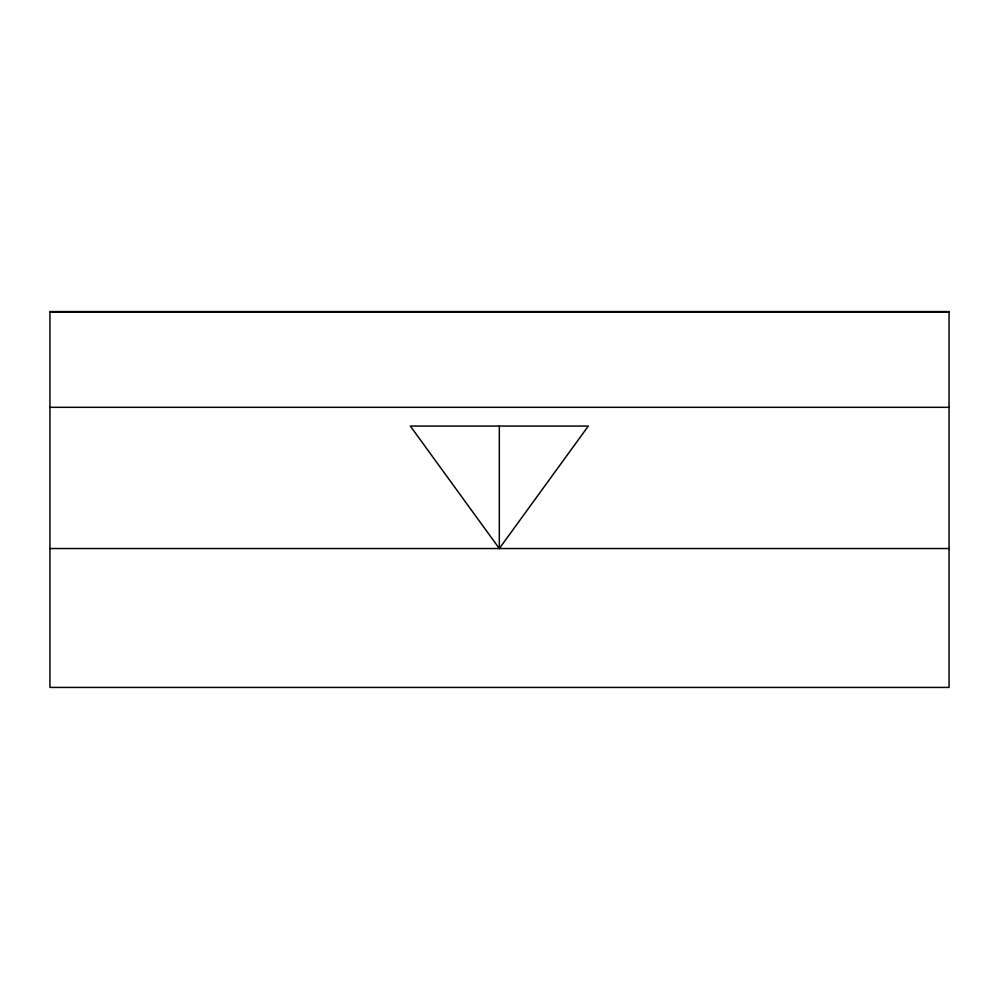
<?xml version="1.0" encoding="UTF-8"?>
<svg xmlns="http://www.w3.org/2000/svg" width="999" height="999" viewBox="0 0 999 999"><rect width="100%" height="100%" fill="white"/><g stroke="black" fill="none" stroke-linecap="round" stroke-linejoin="round"><path stroke-width="1.5" d="M499.325 548.538L588.324 426.061L410.327 426.061L499.325 548.538L499.325 426.061M49.95 312.025L949.05 312.025M49.95 407.317L949.05 407.317M49.95 548.538L949.05 548.538M949.05 311.576L49.95 311.576L49.95 687.424L949.05 687.424L949.05 311.576"/></g></svg>
